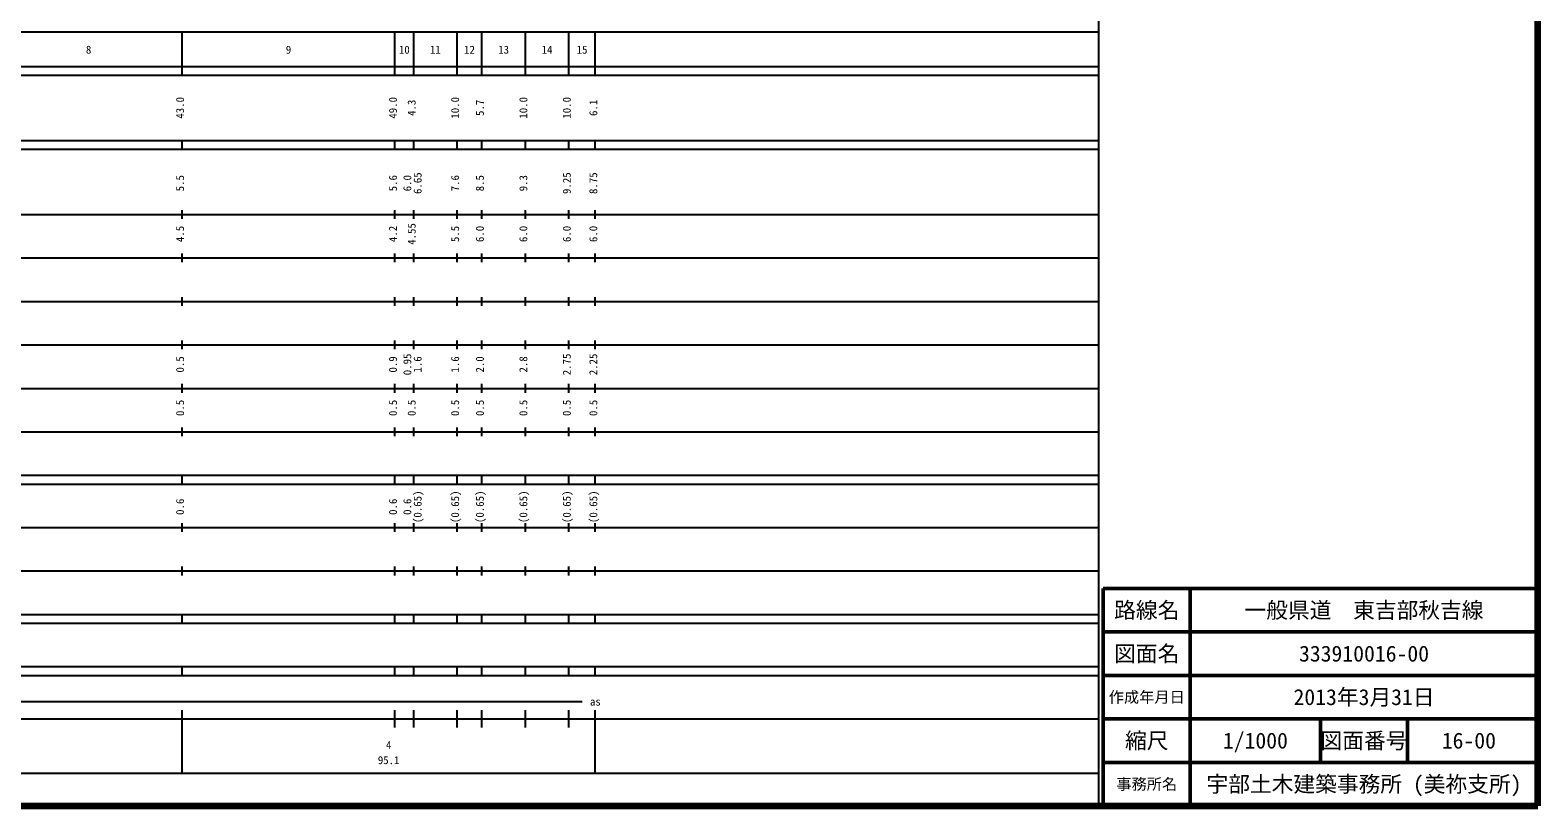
# Model space of a CAD drawing. Units: millimetres on the paper, enlarged 1000 times. Extents: x 40000 to 680000, y 20000 to 380000.
# Drawn here: x 333044 to 680000, y 20000 to 198357 of the extents above; entities that cross this region are included whole.
import ezdxf
from ezdxf.enums import TextEntityAlignment as Align

# ---------------------------------------------------------------- set-up
doc = ezdxf.new("R2010")
doc.units = ezdxf.units.MM
doc.header["$LTSCALE"] = 1000
for name, color, linetype, lineweight in [('M-TTL', 2, 'Continuous', 140), ('M-TTL-BAND', 7, 'Continuous', 25), ('M-TTL-FRAM', 2, 'Continuous', 50), ('M-TTL-LINE', 7, 'Continuous', 50)]:
    doc.layers.add(name, color=color, linetype=linetype, lineweight=lineweight)
doc.layers.add('M-TTL-TXT', color=7, linetype='Continuous')
doc.styles.add('ＭＳ ゴシック', font='')
doc.styles.get('ＭＳ ゴシック').set_extended_font_data('MS Gothic')

msp = doc.modelspace()

# ---------------------------------------------------------------- linework, layer by layer
at = {"layer": 'M-TTL'}
for p, q in [((680000, 20000), (680000, 380000)), ((40000, 20000), (680000, 20000))]:
    msp.add_line(p, q, dxfattribs=at)
at = {"layer": 'M-TTL-BAND'}
for p, q in [((579000, 20000), (579000, 370000)), ((68000, 198000), (579000, 198000)), ((368000, 188000), (368000, 198000)), ((417000, 188000), (417000, 198000)), ((421300, 188000), (421300, 198000)), ((431300, 188000), (431300, 198000)), ((437000, 188000), (437000, 198000)), ((447000, 188000), (447000, 198000)), ((457000, 188000), (457000, 198000)), ((463100, 188000), (463100, 198000)), ((40000, 190000), (579000, 190000)), ((40000, 188000), (579000, 188000)), ((40000, 173000), (579000, 173000)), ((40000, 171000), (579000, 171000)), ((368000, 171000), (368000, 173000)), ((417000, 171000), (417000, 173000)), ((421300, 171000), (421300, 173000)), ((431300, 171000), (431300, 173000)), ((437000, 171000), (437000, 173000)), ((447000, 171000), (447000, 173000)), ((457000, 171000), (457000, 173000)), ((463100, 171000), (463100, 173000)), ((368000, 155000), (368000, 157000)), ((417000, 155000), (417000, 157000)), ((421300, 155000), (421300, 157000)), ((431300, 155000), (431300, 157000)), ((437000, 155000), (437000, 157000)), ((447000, 155000), (447000, 157000)), ((457000, 155000), (457000, 157000)), ((463100, 155000), (463100, 157000)), ((40000, 156000), (579000, 156000)), ((46000, 146000), (579000, 146000)), ((368000, 145000), (368000, 147000)), ((417000, 145000), (417000, 147000)), ((421300, 145000), (421300, 147000)), ((431300, 145000), (431300, 147000)), ((437000, 145000), (437000, 147000)), ((447000, 145000), (447000, 147000)), ((457000, 145000), (457000, 147000)), ((463100, 145000), (463100, 147000)), ((52000, 136000), (579000, 136000)), ((368000, 135000), (368000, 137000)), ((417000, 135000), (417000, 137000)), ((421300, 135000), (421300, 137000)), ((431300, 135000), (431300, 137000)), ((437000, 135000), (437000, 137000)), ((447000, 135000), (447000, 137000)), ((457000, 135000), (457000, 137000)), ((463100, 135000), (463100, 137000)), ((46000, 126000), (579000, 126000)), ((368000, 125000), (368000, 127000)), ((417000, 125000), (417000, 127000)), ((421300, 125000), (421300, 127000)), ((431300, 125000), (431300, 127000)), ((437000, 125000), (437000, 127000)), ((447000, 125000), (447000, 127000)), ((457000, 125000), (457000, 127000)), ((463100, 125000), (463100, 127000)), ((52000, 116000), (579000, 116000)), ((368000, 115000), (368000, 117000)), ((417000, 115000), (417000, 117000)), ((421300, 115000), (421300, 117000)), ((431300, 115000), (431300, 117000)), ((437000, 115000), (437000, 117000)), ((447000, 115000), (447000, 117000)), ((457000, 115000), (457000, 117000)), ((463100, 115000), (463100, 117000)), ((46000, 106000), (579000, 106000)), ((368000, 105000), (368000, 107000)), ((417000, 105000), (417000, 107000)), ((421300, 105000), (421300, 107000)), ((431300, 105000), (431300, 107000)), ((437000, 105000), (437000, 107000)), ((447000, 105000), (447000, 107000)), ((457000, 105000), (457000, 107000)), ((463100, 105000), (463100, 107000)), ((40000, 96000), (579000, 96000)), ((40000, 94000), (579000, 94000)), ((368000, 94000), (368000, 96000)), ((417000, 94000), (417000, 96000)), ((421300, 94000), (421300, 96000)), ((431300, 94000), (431300, 96000)), ((437000, 94000), (437000, 96000)), ((447000, 94000), (447000, 96000)), ((457000, 94000), (457000, 96000)), ((463100, 94000), (463100, 96000)), ((49000, 84000), (579000, 84000)), ((368000, 83000), (368000, 85000)), ((417000, 83000), (417000, 85000)), ((421300, 83000), (421300, 85000)), ((431300, 83000), (431300, 85000)), ((437000, 83000), (437000, 85000)), ((447000, 83000), (447000, 85000)), ((457000, 83000), (457000, 85000)), ((463100, 83000), (463100, 85000)), ((40000, 74000), (579000, 74000)), ((368000, 73000), (368000, 75000)), ((417000, 73000), (417000, 75000)), ((421300, 73000), (421300, 75000)), ((431300, 73000), (431300, 75000)), ((437000, 73000), (437000, 75000)), ((447000, 73000), (447000, 75000)), ((457000, 73000), (457000, 75000)), ((463100, 73000), (463100, 75000)), ((40000, 64000), (579000, 64000)), ((368000, 62000), (368000, 64000)), ((417000, 62000), (417000, 64000)), ((421300, 62000), (421300, 64000)), ((431300, 62000), (431300, 64000)), ((437000, 62000), (437000, 64000)), ((447000, 62000), (447000, 64000)), ((457000, 62000), (457000, 64000)), ((463100, 62000), (463100, 64000)), ((40000, 62000), (579000, 62000)), ((40000, 52000), (579000, 52000)), ((40000, 50000), (579000, 50000)), ((368000, 50000), (368000, 52000)), ((417000, 50000), (417000, 52000)), ((421300, 50000), (421300, 52000)), ((431300, 50000), (431300, 52000)), ((437000, 50000), (437000, 52000)), ((447000, 50000), (447000, 52000)), ((457000, 50000), (457000, 52000)), ((463100, 50000), (463100, 52000)), ((71000, 44000), (460100, 44000)), ((368000, 27500), (368000, 42000)), ((417000, 38000), (417000, 42000)), ((421300, 38000), (421300, 42000)), ((431300, 38000), (431300, 42000)), ((437000, 38000), (437000, 42000)), ((447000, 38000), (447000, 42000)), ((457000, 38000), (457000, 42000)), ((463100, 27500), (463100, 42000)), ((40000, 40000), (579000, 40000)), ((68000, 27500), (579000, 27500))]:
    msp.add_line(p, q, dxfattribs=at)
at = {"layer": 'M-TTL-FRAM'}
for p, q in [((680000, 70000), (580000, 70000)), ((580000, 70000), (580000, 20000))]:
    msp.add_line(p, q, dxfattribs=at)
at = {"layer": 'M-TTL-LINE'}
for p, q in [((600000, 70000), (600000, 20000)), ((680000, 60000), (580000, 60000)), ((680000, 50000), (580000, 50000)), ((680000, 40000), (580000, 40000)), ((630000, 40000), (630000, 30000)), ((650000, 40000), (650000, 30000)), ((680000, 30000), (580000, 30000))]:
    msp.add_line(p, q, dxfattribs=at)

# ---------------------------------------------------------------- texts
at = {"layer": 'M-TTL-BAND', "style": 'ＭＳ ゴシック'}
for s, p in [('8', (346500, 192405)), ('9', (392500, 192405)), ('10', (419150, 192405)), ('11', (426300, 192405)), ('12', (434150, 192405)), ('13', (442000, 192405)), ('14', (452000, 192405)), ('15', (460050, 192405)), ('as', (463100, 42500)), ('4', (415550, 32523)), ('95.1', (415550, 29033))]:
    msp.add_text(s, height=1833, dxfattribs=at).set_placement(p, align=Align.BOTTOM_CENTER)
for s, p in [('43.0', (369000, 180500)), ('49.0', (418000, 180500)), ('4.3', (422300, 180500)), ('10.0', (432300, 180500)), ('5.7', (438000, 180500)), ('10.0', (448000, 180500)), ('10.0', (458000, 180500)), ('6.1', (464100, 180500)), ('5.5', (369000, 163174)), ('5.6', (418000, 163174)), ('6.0', (421300, 163174)), ('6.65', (423670, 163174)), ('7.6', (432300, 163174)), ('8.5', (438000, 163174)), ('9.3', (448000, 163174)), ('9.25', (458000, 163174)), ('8.75', (464100, 163174)), ('4.5', (369000, 151500)), ('4.2', (418000, 151500)), ('4.55', (422300, 151500)), ('5.5', (432300, 151500)), ('6.0', (438000, 151500)), ('6.0', (448000, 151500)), ('6.0', (458000, 151500)), ('6.0', (464100, 151500)), ('0.5', (369000, 121500)), ('0.9', (418000, 121500)), ('0.95', (421300, 121500)), ('1.6', (423670, 121500)), ('1.6', (432300, 121500)), ('2.0', (438000, 121500)), ('2.8', (448000, 121500)), ('2.75', (458000, 121500)), ('2.25', (464100, 121500)), ('0.5', (369000, 111500)), ('0.5', (418000, 111500)), ('0.5', (422300, 111500)), ('0.5', (432300, 111500)), ('0.5', (438000, 111500)), ('0.5', (448000, 111500)), ('0.5', (458000, 111500)), ('0.5', (464100, 111500)), ('0.6', (369000, 88764)), ('0.6', (418000, 88764)), ('0.6', (421300, 88764)), ('(0.65)', (423670, 88764)), ('(0.65)', (432300, 88764)), ('(0.65)', (438000, 88764)), ('(0.65)', (448000, 88764)), ('(0.65)', (458000, 88764)), ('(0.65)', (464100, 88764))]:
    msp.add_text(s, height=1833, rotation=90, dxfattribs=at).set_placement(p, align=Align.BOTTOM_CENTER)
at = {"layer": 'M-TTL-TXT', "style": 'ＭＳ ゴシック'}
for s, height, p in [('路線名', 3666, (590000, 65000)), ('路線名', 3666, (590000, 65000)), ('一般県道\u3000東吉部秋吉線', 3666, (640000, 65000)), ('図面名', 3666, (590000, 55000)), ('図面名', 3666, (590000, 55000)), ('333910016-00', 3666, (640000, 55000)), ('作成年月日', 2566, (590000, 45000)), ('作成年月日', 2566, (590000, 45000)), ('2013年3月31日', 3666, (640000, 45000)), ('縮尺', 3666, (590000, 35000)), ('縮尺', 3666, (590000, 35000)), ('1/1000', 3666, (615000, 35000)), ('図面番号', 3666, (640000, 35000)), ('図面番号', 3666, (640000, 35000)), ('16-00', 3666, (664125, 35000)), ('事務所名', 2566, (590000, 25000)), ('事務所名', 2566, (590000, 25000)), ('宇部土木建築事務所 (美祢支所)', 3666, (640000, 25000))]:
    msp.add_text(s, height=height, dxfattribs=at).set_placement(p, align=Align.MIDDLE_CENTER)

doc.saveas('drawing.dxf')
